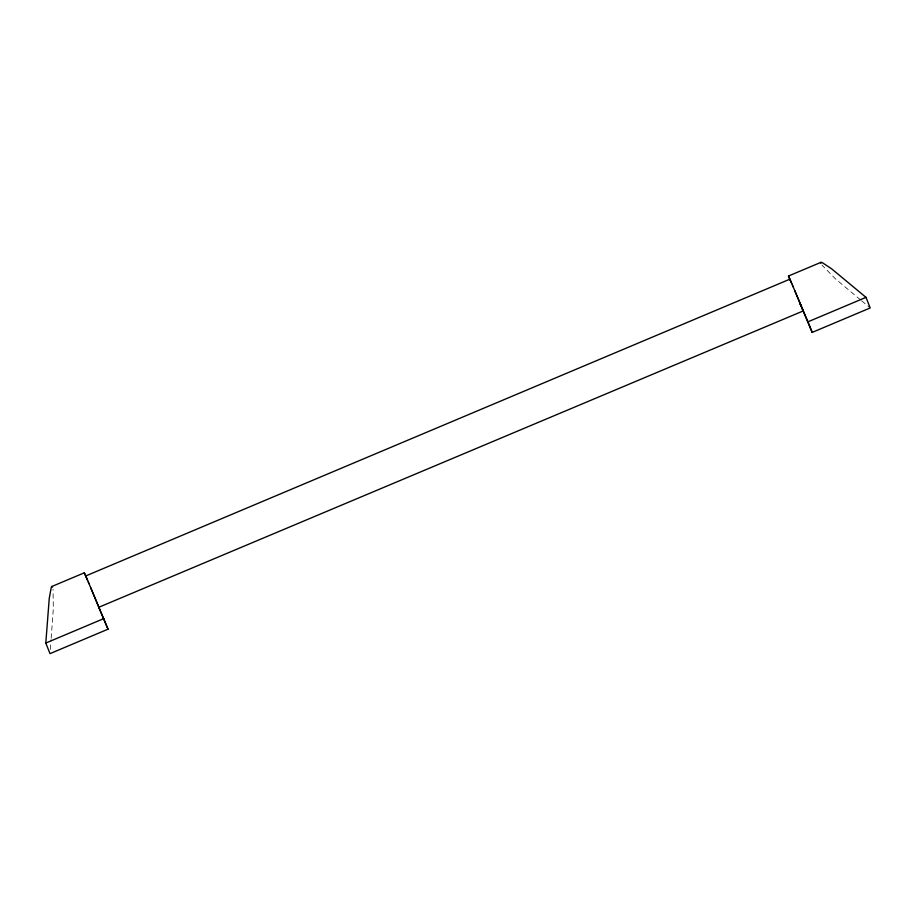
<?xml version="1.0" encoding="UTF-8"?>
<svg xmlns="http://www.w3.org/2000/svg" width="916" height="916" viewBox="0 0 916 916"><rect width="100%" height="100%" fill="white"/><g stroke="black" fill="none" stroke-linecap="round" stroke-linejoin="round"><path stroke-width="0.69" stroke-dasharray="4.58 3.44" d="M50.334 649.455L51.067 639.7M51.17 638.315L53.323 608.693L53.025 589.194M860.536 299.898L835.61 278.991L821.973 265.113M861.613 300.791L869.124 307.055"/><path stroke-width="1.37" d="M820.839 263.258L820.885 262.365L822.087 262.526L831.545 268.754L865.986 297.356L870.2 307.948L812.183 332.405L802.427 309.345M88.314 582.004L108.031 629.178L50.014 653.635L45.8 643.043L49.246 598.469L51.25 587.408L51.926 586.458L84.329 572.798L87.604 580.4M789.581 278.762L788.481 276.025L820.885 262.365M85.898 576.599L85.669 575.981L789.821 279.197L790.714 281.166M98.825 607.262L803.206 310.948L794.756 290.658M45.8 643.043L103.817 618.586M812.183 332.405L807.969 321.814L865.986 297.356M51.926 586.458L52.533 587.064M788.481 276.025L791.768 283.628M803.206 310.948L802.324 308.978M85.669 575.981L86.551 577.95M790.817 281.338L793.153 286.868M800.344 304.364L801.271 306.528M86.654 578.111L88.989 583.641M792.477 285.219L807.969 321.814M800.252 304.215L801.34 306.78M98.802 607.4L108.031 629.178M90.604 587.442L99.054 607.732M85.417 575.546L84.329 572.798M789.821 279.197L790.061 279.827"/></g></svg>
